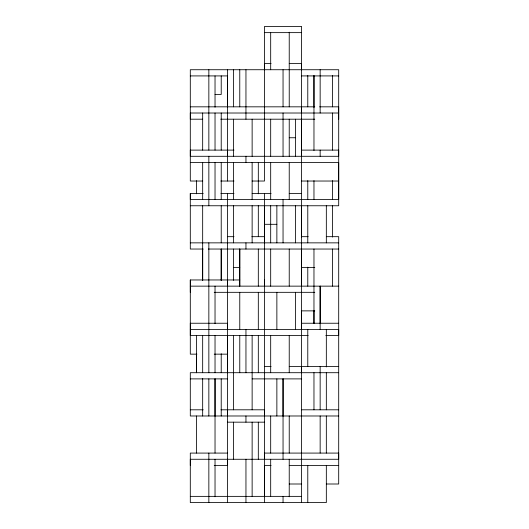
<?xml version="1.0" encoding="UTF-8"?>
<svg xmlns="http://www.w3.org/2000/svg" width="529" height="529" viewBox="0 0 529 529"><rect width="100%" height="100%" fill="white"/><g stroke="black" fill="none" stroke-linecap="round" stroke-linejoin="round"><path stroke-width="0.79" d="M190.301 465.454L190.301 459.271L338.699 459.271L338.699 453.082L264.5 453.082L264.5 459.271M190.301 292.325L190.301 279.96L239.769 279.96M203.209 193.396L190.301 193.396L190.301 199.578L338.699 199.578L338.699 162.476L190.301 162.476M196.484 353.742L196.484 372.707L196.484 335.604M208.849 415.986L208.849 378.89M208.849 242.857L208.849 372.707M215.032 415.986L215.032 378.89L215.032 453.082M227.404 459.271L227.404 465.454L214.212 465.454M227.404 415.986L227.404 409.803M227.404 372.707L227.404 335.604M227.404 329.422L227.404 323.239L190.301 323.239L190.301 335.604L308.195 335.604M227.404 286.143L227.404 279.96M227.404 156.293L227.404 150.11M227.404 107.242L227.404 75.918L190.301 75.918M264.5 496.777L264.5 465.454L271.093 465.454M264.5 415.986L264.5 409.803L220.95 409.803M264.5 286.143L264.5 279.96M264.5 242.857L264.5 205.761M264.5 69.729L264.5 63.546L271.093 63.546M283.048 415.986L283.048 378.89L283.048 459.271M301.596 372.707L301.596 366.524M301.596 329.422L301.596 310.463M301.596 286.143L301.596 249.04M301.596 237.091L301.596 205.761M301.596 156.293L301.596 119.197M301.596 113.014L301.596 106.832M301.596 69.729L301.596 63.546L289.231 63.546M313.968 323.239L313.968 249.04M313.968 107.242L313.968 75.918M320.151 323.239L320.151 286.143L320.151 329.422M338.699 119.197L338.699 106.832L319.609 106.832M264.5 32.633L301.596 32.633M301.596 75.918L338.699 75.918M215.032 94.466L221.221 94.466L221.221 75.918M190.301 106.832L314.788 106.832M338.699 113.014L190.301 113.014L190.301 119.197L202.667 119.197M220.805 119.197L314.788 119.197M289.231 137.745L295.413 137.745M233.997 150.11L190.301 150.11L190.301 156.293L338.699 156.293L338.699 150.11L301.596 150.11M202.667 181.03L190.301 181.03L190.301 69.729L338.699 69.729L338.699 205.761L190.301 205.761M220.805 181.03L233.997 181.03M252.135 181.03L264.5 181.03L264.5 26.45L301.596 26.45L301.596 502.55M301.596 181.03L338.699 181.03M220.95 193.396L233.997 193.396M252.135 193.396L271.093 193.396M289.231 193.396L301.596 193.396M264.5 224.309L276.865 224.309M227.404 236.675L233.997 236.675M251.864 236.675L264.5 236.675M301.596 236.675L308.195 236.675M326.333 236.675L338.699 236.675L338.699 484.002L326.333 484.002M190.301 242.857L338.699 242.857M203.209 249.04L190.301 249.04L190.301 193.396M208.314 249.04L338.699 249.04M233.587 267.595L239.769 267.595M301.596 267.595L314.788 267.595M190.301 286.143L338.699 286.143M214.212 292.325L314.788 292.325M301.596 310.873L314.788 310.873M301.596 323.239L338.699 323.239M190.301 329.422L338.699 329.422L338.699 335.604L325.791 335.604M196.9 354.152L190.301 354.152L190.301 279.96M214.212 354.152L227.404 354.152M264.5 366.524L271.093 366.524M289.231 366.524L338.699 366.524M338.699 372.707L190.301 372.707L190.301 415.986L338.699 415.986M190.301 378.89L227.404 378.89M252.135 378.89L301.596 378.89M190.301 409.803L203.209 409.803M301.596 409.803L338.699 409.803M227.404 422.168L264.5 422.168M227.404 453.082L190.301 453.082L190.301 502.55L326.333 502.55L326.333 465.454M289.231 465.454L338.699 465.454M289.231 484.002L301.596 484.002M190.301 496.367L301.596 496.367M332.516 75.502L332.516 106.832M332.516 113.014L332.516 150.11M332.516 180.614L332.516 199.578M332.516 205.761L332.516 237.091M332.516 249.04L332.516 286.143M326.333 205.761L326.333 242.857M326.333 329.422L326.333 366.934M326.333 372.707L326.333 409.803M326.333 415.986L326.333 453.082M320.151 69.729L320.151 113.014M320.151 150.11L320.151 156.293M320.151 366.524L320.151 409.803M320.151 415.986L320.151 453.082M313.968 75.502L313.968 150.527M313.968 180.614L313.968 199.578M313.968 310.463L313.968 323.649M313.968 372.707L313.968 409.803M307.779 75.502L307.779 106.832M307.779 180.614L307.779 199.578M307.779 205.761L307.779 242.857M307.779 267.178L307.779 286.143M307.779 329.422L307.779 366.524M307.779 465.454L307.779 502.55M295.413 119.197L295.413 156.293M295.413 205.761L295.413 242.857M295.413 292.325L295.413 329.422M289.231 32.223L289.231 106.832M289.231 119.197L289.231 156.293M289.231 162.476L289.231 199.578M289.231 249.04L289.231 286.143M289.231 335.604L289.231 372.707M289.231 415.986L289.231 453.082M289.231 459.271L289.231 496.777M283.048 69.729L283.048 106.832M283.048 113.014L283.048 156.293M283.048 199.578L283.048 242.857M283.048 496.367L283.048 502.55M276.865 205.761L276.865 242.857M276.865 292.325L276.865 329.422M276.865 378.89L276.865 415.986M270.683 32.633L270.683 69.729M270.683 119.197L270.683 156.293M270.683 162.476L270.683 199.578M270.683 205.761L270.683 242.857M270.683 249.04L270.683 286.143M270.683 335.604L270.683 372.707M270.683 415.986L270.683 453.082M270.683 459.271L270.683 496.367M264.5 193.396L264.5 502.55M258.317 162.476L258.317 193.806M258.317 205.351L258.317 236.675M258.317 249.04L258.317 286.143M258.317 292.325L258.317 329.422M258.317 335.604L258.317 372.707M258.317 422.168L258.317 459.271M252.135 119.197L252.135 156.293M252.135 162.476L252.135 199.578M252.135 205.761L252.135 242.857M252.135 335.604L252.135 409.803M252.135 422.168L252.135 496.367M245.952 69.729L245.952 119.197M245.952 156.293L245.952 162.476M245.952 242.857L245.952 249.04M245.952 329.422L245.952 372.707M245.952 415.986L245.952 422.168M245.952 459.271L245.952 502.55M239.769 69.729L239.769 106.832M239.769 292.325L239.769 329.422M239.769 335.604L239.769 372.707M233.587 69.729L233.587 106.832M233.587 119.197L233.587 156.293M233.587 162.476L233.587 199.578M233.587 205.761L233.587 242.857M233.587 249.04L233.587 280.37M233.587 335.604L233.587 409.803M233.587 422.168L233.587 459.271M227.404 69.729L227.404 181.03M227.404 193.396L227.404 502.55M221.221 113.014L221.221 150.11M221.221 162.476L221.221 199.578M221.221 205.761L221.221 242.857M221.221 353.742L221.221 372.707M221.221 378.89L221.221 415.986M215.032 75.918L215.032 107.242M215.032 113.014L215.032 150.11M215.032 162.476L215.032 199.578M215.032 286.143L215.032 323.649M215.032 335.604L215.032 372.707M215.032 459.271L215.032 496.777M208.849 69.729L208.849 150.11M208.849 156.293L208.849 205.761M208.849 453.082L208.849 502.55M202.667 113.014L202.667 150.11M202.667 162.476L202.667 199.578M202.667 205.761L202.667 280.37L202.667 249.04M202.667 335.604L202.667 372.707M202.667 378.473L202.667 415.986M196.484 180.614L196.484 193.806M196.484 415.986L196.484 453.082M221.221 249.04L221.221 280.37L221.221 249.04M239.769 249.04L239.769 286.143L239.769 249.04"/></g></svg>
